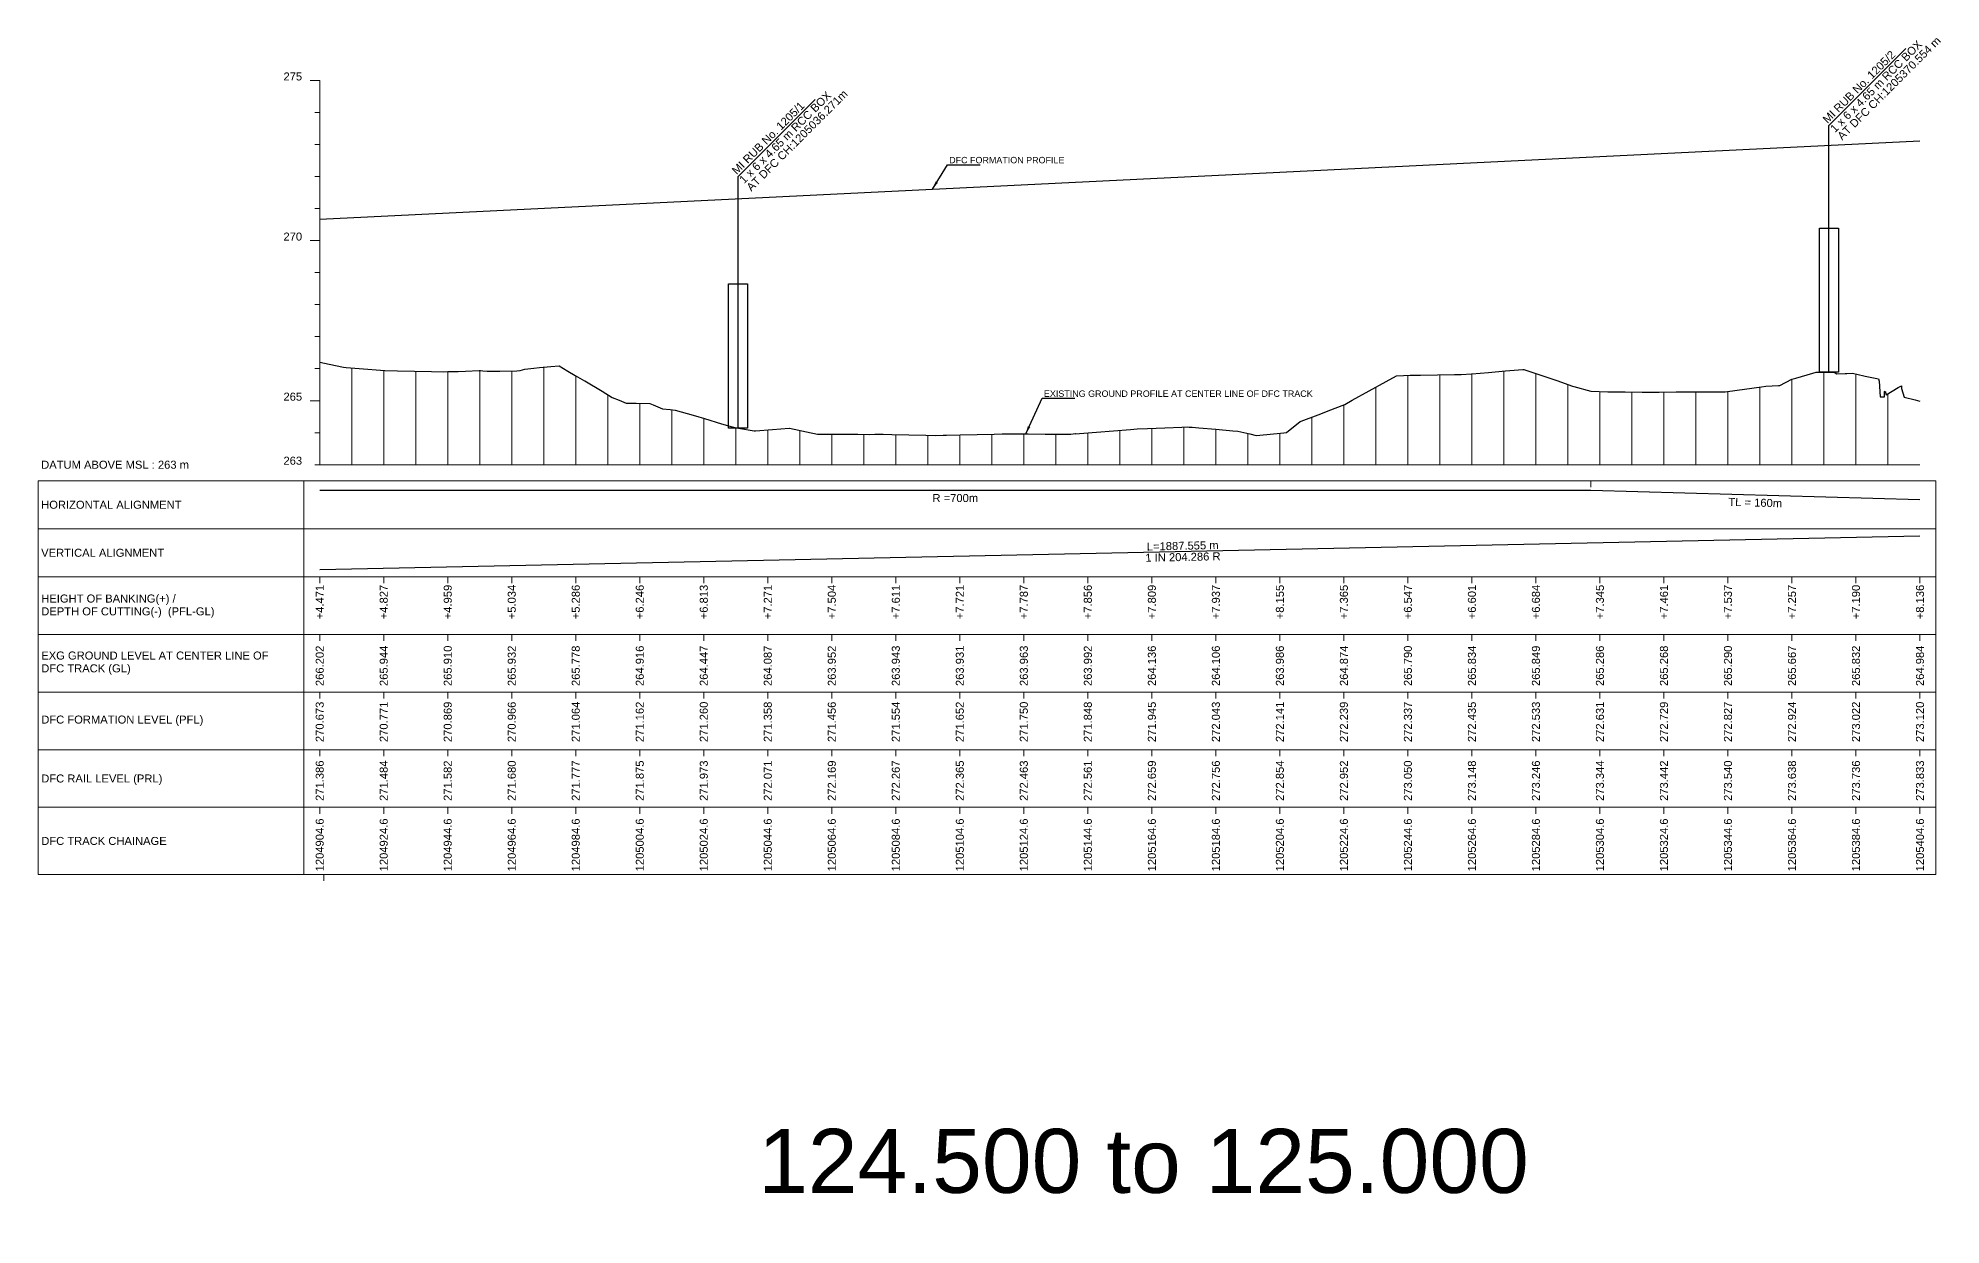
# Model space of a CAD drawing. Header units: metres. Extents: x 33905 to 43505, y -12340 to -11815.
# Drawn here: x 34912 to 35507, y -12237 to -11867 of the extents above; entities that cross this region are included whole.
import ezdxf
from ezdxf.enums import TextEntityAlignment as Align

# ---------------------------------------------------------------- set-up
doc = ezdxf.new("R2010")
doc.units = ezdxf.units.M
doc.header["$MEASUREMENT"] = 0
for name, color, linetype, lineweight in [('LS BRIDGE INDICATION', 10, 'Continuous', 30), ('LS CUT FILL', 10, 'Continuous', 0), ('LS DATUM', 7, 'Continuous', 0), ('LS DATUM X', 7, 'Continuous', 0), ('LS DATUM Y', 7, 'Continuous', 0), ('LS EXG GL', 7, 'Continuous', 0), ('LS EXG. GL', 7, 'Continuous', 0), ('LS FRAME', 7, 'Continuous', 0), ('LS PRO FL', 10, 'Continuous', 0), ('LS PRO. CUT & FILL', 10, 'Continuous', 0), ('LS PRO. DFCC CH', 10, 'Continuous', 0), ('LS PRO. FL', 10, 'Continuous', 0), ('LS PRO. RL', 10, 'Continuous', 0), ('LS PROFILE EXG GL', 7, 'Continuous', 30), ('LS PROFILE PRO FL', 1, 'Continuous', 30), ('LS TICKS', 7, 'Continuous', 0), ('Profile Grid', 7, 'Continuous', 0)]:
    doc.layers.add(name, color=color, linetype=linetype, lineweight=lineweight)
for name, color, linetype in [("LS BRIDGE'S", 7, 'Continuous'), ('LS HORIZONTAL ALIGNMENT', 10, 'Continuous'), ('LS VERTICAL ALIGNMENT', 10, 'Continuous'), ('ref text', 3, 'Continuous')]:
    doc.layers.add(name, color=color, linetype=linetype)
doc.styles.get("Standard").update_dxf_attribs({"font": 'arial.ttf'})
doc.styles.add('Style-Arial', font='arial.ttf')
doc.styles.add('StyleArial', font='arial.ttf')
doc.dimstyles.get("Standard").update_dxf_attribs({"dimtxt": 0.18, "dimasz": 0.18, "dimexe": 0.18, "dimexo": 0.0625, "dimgap": 0.09, "dimtad": 0, "dimtih": 1, "dimtoh": 1, "dimdec": 4, "dimzin": 0, "dimdsep": 46, "dimtxsty": 'Standard', "dimcen": 0.09, "dimadec": 0, "dimazin": 0, "dimtfac": 1, "dimtdec": 4, "dimtofl": 0, "dimtmove": 0, "dimatfit": 3, "dimfxl": 1, "dimtolj": 1, "dimtzin": 0, "dimarcsym": 0})

msp = doc.modelspace()

# ---------------------------------------------------------------- linework, layer by layer
at = {"layer": 'LS BRIDGE INDICATION'}
for points in [[(35468.56, -11926.08), (35474.56, -11926.08), (35474.56, -11971.08), (35468.56, -11971.08)], [(35127.71, -11943.55), (35133.71, -11943.55), (35133.71, -11988.55), (35127.71, -11988.55)]]:
    msp.add_lwpolyline(points, close=True, dxfattribs=at)
at = {"layer": "LS BRIDGE'S", "color": 10}
for points in [[(35471.56, -11971.08), (35471.56, -11894.08), (35495.61, -11870.03)], [(35130.71, -11988.55), (35130.71, -11910.04), (35154.76, -11885.99)]]:
    msp.add_lwpolyline(points, dxfattribs=at)
at = {"layer": 'LS DATUM X', "color": 7, "linetype": 'Continuous', "lineweight": 0}
msp.add_line((35000, -12000), (35500, -12000), dxfattribs=at)
at = {"layer": 'LS DATUM Y', "color": 7, "linetype": 'Continuous', "lineweight": 0}
for p, q in [((34997, -11880), (35000, -11880)), ((35000, -12000), (35000, -11880)), ((34998.5, -11890), (35000, -11890)), ((34998.5, -11900), (35000, -11900)), ((34998.5, -11910), (35000, -11910)), ((34998.5, -11920), (35000, -11920)), ((34997, -11930), (35000, -11930)), ((34998.5, -11940), (35000, -11940)), ((34998.5, -11950), (35000, -11950)), ((34998.5, -11960), (35000, -11960)), ((34998.5, -11970), (35000, -11970)), ((34997, -11980), (35000, -11980)), ((34998.5, -11990), (35000, -11990)), ((34998.5, -12000), (35000, -12000))]:
    msp.add_line(p, q, dxfattribs=at)
at = {"layer": 'LS FRAME'}
for points in [[(34995, -12005), (34912, -12005), (34912, -12020), (34995, -12020)], [(34995, -12020), (34912, -12020), (34912, -12035), (34995, -12035)], [(34995, -12035), (34912, -12035), (34912, -12053), (34995, -12053)], [(34995, -12053), (34912, -12053), (34912, -12071), (34995, -12071)], [(34995, -12071), (34912, -12071), (34912, -12089), (34995, -12089)], [(34995, -12089), (34912, -12089), (34912, -12107), (34995, -12107)], [(34995, -12107), (34912, -12107), (34912, -12128), (34995, -12128)]]:
    msp.add_lwpolyline(points, dxfattribs=at)
at = {"layer": 'LS FRAME', "color": 7, "linetype": 'Continuous', "lineweight": 0, "flags": 128}
for points in [[(34995, -12020), (35505, -12020), (35505, -12005), (34995, -12005), (34995, -12020)], [(34995, -12035), (35505, -12035), (35505, -12020), (34995, -12020), (34995, -12035)], [(34995, -12053), (35505, -12053), (35505, -12035), (34995, -12035), (34995, -12053)], [(34995, -12071), (35505, -12071), (35505, -12053), (34995, -12053), (34995, -12071)], [(34995, -12089), (35505, -12089), (35505, -12071), (34995, -12071), (34995, -12089)], [(34995, -12107), (35505, -12107), (35505, -12089), (34995, -12089), (34995, -12107)], [(34995, -12128), (35505, -12128), (35505, -12107), (34995, -12107), (34995, -12128)]]:
    msp.add_lwpolyline(points, close=True, dxfattribs=at)
at = {"layer": 'LS HORIZONTAL ALIGNMENT', "flags": 128}
msp.add_lwpolyline([(35000, -12008), (35397.18, -12008), (35397.18, -12008), (35500, -12010.86)], dxfattribs=at)
at = {"layer": 'LS PROFILE EXG GL', "flags": 128}
msp.add_lwpolyline([(35000, -11967.98), (35002.99, -11968.61), (35007.44, -11969.56), (35008.32, -11969.63), (35013.64, -11970.06), (35018.97, -11970.48), (35020.33, -11970.59), (35024.3, -11970.67), (35029.62, -11970.79), (35034.95, -11970.9), (35038.66, -11970.98), (35040.03, -11970.9), (35040.28, -11970.9), (35040.97, -11970.93), (35043.28, -11970.92), (35045.6, -11970.81), (35049.79, -11970.6), (35050.06, -11970.58), (35050.29, -11970.61), (35050.93, -11970.68), (35052.28, -11970.83), (35056.26, -11970.75), (35061.58, -11970.64), (35062.59, -11970.62), (35064.12, -11970.16), (35066.91, -11969.82), (35068.67, -11969.6), (35072.24, -11969.32), (35074.85, -11969.1), (35077.57, -11970.75), (35079.86, -11972.15), (35082.77, -11973.76), (35082.89, -11973.84), (35088.22, -11977.07), (35091.34, -11978.96), (35093.55, -11979.87), (35095.77, -11980.78), (35098.87, -11980.82), (35103.14, -11980.89), (35104.2, -11981.32), (35107.13, -11982.51), (35109.53, -11982.77), (35111.09, -11982.94), (35114.85, -11984.02), (35117.41, -11984.74), (35120.18, -11985.58), (35125.51, -11987.2), (35128.85, -11988.21), (35130.83, -11988.57), (35135.75, -11989.46), (35136.16, -11989.43), (35141.49, -11989.01), (35146.68, -11988.56), (35146.82, -11988.59), (35152.14, -11989.74), (35155.5, -11990.46), (35157.47, -11990.47), (35162.8, -11990.48), (35168.12, -11990.5), (35171.89, -11990.52), (35173.45, -11990.51), (35176.06, -11990.49), (35178.78, -11990.54), (35184.1, -11990.65), (35189.43, -11990.76), (35192.4, -11990.83), (35194.76, -11990.81), (35195.8, -11990.8), (35200.08, -11990.69), (35205.41, -11990.56), (35210.74, -11990.42), (35213.25, -11990.35), (35215.75, -11990.33), (35216.06, -11990.33), (35221.39, -11990.38), (35226.72, -11990.42), (35232.05, -11990.46), (35234.73, -11990.48), (35236.13, -11990.26), (35236.21, -11990.38), (35237.37, -11990.29), (35242.7, -11989.86), (35248.03, -11989.44), (35253.35, -11989), (35255.43, -11988.83), (35258.68, -11988.69), (35264.01, -11988.46), (35269.33, -11988.23), (35271.17, -11988.15), (35271.66, -11988.23), (35272.61, -11988.28), (35274.66, -11988.47), (35279.99, -11988.93), (35285.31, -11989.4), (35286.92, -11989.53), (35290.64, -11990.4), (35292.59, -11990.86), (35295.97, -11990.54), (35301.29, -11990.01), (35302.12, -11989.93), (35306.32, -11986.53), (35306.62, -11986.41), (35311.95, -11984.41), (35315.97, -11982.9), (35317.28, -11982.37), (35320.25, -11981.16), (35322.6, -11979.87), (35327.93, -11976.95), (35333.26, -11974.03), (35336.45, -11972.28), (35338.58, -11972.17), (35340.67, -11972.06), (35343.91, -11972.01), (35349.24, -11971.94), (35354.56, -11971.86), (35356.65, -11971.84), (35359.89, -11971.66), (35359.98, -11971.66), (35365.22, -11971.2), (35370.54, -11970.73), (35375.87, -11970.26), (35376.28, -11970.22), (35381.2, -11971.92), (35386.52, -11973.75), (35391.44, -11975.44), (35391.85, -11975.56), (35397.18, -11977.06), (35397.18, -11977.06), (35402.51, -11977.21), (35402.63, -11977.21), (35407.85, -11977.27), (35413.18, -11977.33), (35417.13, -11977.37), (35418.51, -11977.35), (35423.85, -11977.24), (35426.23, -11977.2), (35429.18, -11977.2), (35434.51, -11977.21), (35439.12, -11977.22), (35439.85, -11977.12), (35445.18, -11976.39), (35450.51, -11975.66), (35451.81, -11975.48), (35455.85, -11975.24), (35456.24, -11975.22), (35460, -11973.33), (35461.18, -11972.97), (35466.51, -11971.38), (35467.52, -11971.07), (35468.44, -11971.09), (35471.85, -11971.08), (35473.21, -11971.07), (35474.05, -11971.58), (35476.67, -11971.55), (35477.18, -11971.52), (35478.89, -11971.44), (35482.51, -11972.23), (35482.83, -11972.3), (35487.04, -11973.21), (35487.23, -11973.86), (35487.57, -11978.83), (35487.85, -11978.82), (35488.93, -11978.79), (35488.97, -11977.13), (35489.11, -11977.04), (35489.41, -11978.13), (35493.18, -11975.93), (35494.2, -11975.33), (35494.24, -11976.15), (35495.03, -11978.95), (35498.51, -11979.79), (35500, -11980.16)], dxfattribs=at)
at = {"layer": 'LS PROFILE PRO FL'}
msp.add_line((35000, -11923.27), (35500, -11898.8), dxfattribs=at)
at = {"layer": 'LS TICKS', "color": 7, "linetype": 'Continuous', "lineweight": 0, "flags": 128}
for points in [[(35397.18, -12007), (35397.18, -12005)], [(35000, -12037), (35000, -12035)], [(35020, -12037), (35020, -12035)], [(35040, -12037), (35040, -12035)], [(35060, -12037), (35060, -12035)], [(35080, -12037), (35080, -12035)], [(35100, -12037), (35100, -12035)], [(35120, -12037), (35120, -12035)], [(35140, -12037), (35140, -12035)], [(35160, -12037), (35160, -12035)], [(35180, -12037), (35180, -12035)], [(35200, -12037), (35200, -12035)], [(35220, -12037), (35220, -12035)], [(35240, -12037), (35240, -12035)], [(35260, -12037), (35260, -12035)], [(35280, -12037), (35280, -12035)], [(35300, -12037), (35300, -12035)], [(35320, -12037), (35320, -12035)], [(35340, -12037), (35340, -12035)], [(35360, -12037), (35360, -12035)], [(35380, -12037), (35380, -12035)], [(35400, -12037), (35400, -12035)], [(35420, -12037), (35420, -12035)], [(35440, -12037), (35440, -12035)], [(35460, -12037), (35460, -12035)], [(35480, -12037), (35480, -12035)], [(35500, -12037), (35500, -12035)], [(35000, -12055), (35000, -12053)], [(35020, -12055), (35020, -12053)], [(35040, -12055), (35040, -12053)], [(35060, -12055), (35060, -12053)], [(35080, -12055), (35080, -12053)], [(35100, -12055), (35100, -12053)], [(35120, -12055), (35120, -12053)], [(35140, -12055), (35140, -12053)], [(35160, -12055), (35160, -12053)], [(35180, -12055), (35180, -12053)], [(35200, -12055), (35200, -12053)], [(35220, -12055), (35220, -12053)], [(35240, -12055), (35240, -12053)], [(35260, -12055), (35260, -12053)], [(35280, -12055), (35280, -12053)], [(35300, -12055), (35300, -12053)], [(35320, -12055), (35320, -12053)], [(35340, -12055), (35340, -12053)], [(35360, -12055), (35360, -12053)], [(35380, -12055), (35380, -12053)], [(35400, -12055), (35400, -12053)], [(35420, -12055), (35420, -12053)], [(35440, -12055), (35440, -12053)], [(35460, -12055), (35460, -12053)], [(35480, -12055), (35480, -12053)], [(35500, -12055), (35500, -12053)], [(35000, -12073), (35000, -12071)], [(35020, -12073), (35020, -12071)], [(35040, -12073), (35040, -12071)], [(35060, -12073), (35060, -12071)], [(35080, -12073), (35080, -12071)], [(35100, -12073), (35100, -12071)], [(35120, -12073), (35120, -12071)], [(35140, -12073), (35140, -12071)], [(35160, -12073), (35160, -12071)], [(35180, -12073), (35180, -12071)], [(35200, -12073), (35200, -12071)], [(35220, -12073), (35220, -12071)], [(35240, -12073), (35240, -12071)], [(35260, -12073), (35260, -12071)], [(35280, -12073), (35280, -12071)], [(35300, -12073), (35300, -12071)], [(35320, -12073), (35320, -12071)], [(35340, -12073), (35340, -12071)], [(35360, -12073), (35360, -12071)], [(35380, -12073), (35380, -12071)], [(35400, -12073), (35400, -12071)], [(35420, -12073), (35420, -12071)], [(35440, -12073), (35440, -12071)], [(35460, -12073), (35460, -12071)], [(35480, -12073), (35480, -12071)], [(35500, -12073), (35500, -12071)], [(35000, -12091), (35000, -12089)], [(35020, -12091), (35020, -12089)], [(35040, -12091), (35040, -12089)], [(35060, -12091), (35060, -12089)], [(35080, -12091), (35080, -12089)], [(35100, -12091), (35100, -12089)], [(35120, -12091), (35120, -12089)], [(35140, -12091), (35140, -12089)], [(35160, -12091), (35160, -12089)], [(35180, -12091), (35180, -12089)], [(35200, -12091), (35200, -12089)], [(35220, -12091), (35220, -12089)], [(35240, -12091), (35240, -12089)], [(35260, -12091), (35260, -12089)], [(35280, -12091), (35280, -12089)], [(35300, -12091), (35300, -12089)], [(35320, -12091), (35320, -12089)], [(35340, -12091), (35340, -12089)], [(35360, -12091), (35360, -12089)], [(35380, -12091), (35380, -12089)], [(35400, -12091), (35400, -12089)], [(35420, -12091), (35420, -12089)], [(35440, -12091), (35440, -12089)], [(35460, -12091), (35460, -12089)], [(35480, -12091), (35480, -12089)], [(35500, -12091), (35500, -12089)], [(35000, -12109), (35000, -12107)], [(35020, -12109), (35020, -12107)], [(35040, -12109), (35040, -12107)], [(35060, -12109), (35060, -12107)], [(35080, -12109), (35080, -12107)], [(35100, -12109), (35100, -12107)], [(35120, -12109), (35120, -12107)], [(35140, -12109), (35140, -12107)], [(35160, -12109), (35160, -12107)], [(35180, -12109), (35180, -12107)], [(35200, -12109), (35200, -12107)], [(35220, -12109), (35220, -12107)], [(35240, -12109), (35240, -12107)], [(35260, -12109), (35260, -12107)], [(35280, -12109), (35280, -12107)], [(35300, -12109), (35300, -12107)], [(35320, -12109), (35320, -12107)], [(35340, -12109), (35340, -12107)], [(35360, -12109), (35360, -12107)], [(35380, -12109), (35380, -12107)], [(35400, -12109), (35400, -12107)], [(35420, -12109), (35420, -12107)], [(35440, -12109), (35440, -12107)], [(35460, -12109), (35460, -12107)], [(35480, -12109), (35480, -12107)], [(35500, -12109), (35500, -12107)], [(35001.25, -12130), (35001.25, -12128)]]:
    msp.add_lwpolyline(points, dxfattribs=at)
at = {"layer": 'LS VERTICAL ALIGNMENT', "flags": 128}
msp.add_lwpolyline([(35000, -12032.75), (35500, -12022.25)], dxfattribs=at)
at = {"layer": 'Profile Grid'}
for p, q in [((35010, -11969.77), (35010, -12000)), ((35020, -11970.56), (35020, -12000)), ((35030, -11970.79), (35030, -12000)), ((35040, -11970.9), (35040, -12000)), ((35050, -11970.59), (35050, -12000)), ((35060, -11970.68), (35060, -12000)), ((35070, -11969.5), (35070, -12000)), ((35080, -11972.23), (35080, -12000)), ((35340, -11972.1), (35340, -12000)), ((35350, -11971.93), (35350, -12000)), ((35360, -11971.66), (35360, -12000)), ((35370, -11970.78), (35370, -12000)), ((35380, -11971.51), (35380, -12000)), ((35460, -11973.33), (35460, -12000)), ((35470, -11971.09), (35470, -12000)), ((35480, -11971.68), (35480, -12000)), ((35090, -11978.15), (35090, -12000)), ((35330, -11975.82), (35330, -12000)), ((35390, -11974.95), (35390, -12000)), ((35400, -11977.14), (35400, -12000)), ((35410, -11977.3), (35410, -12000)), ((35420, -11977.32), (35420, -12000)), ((35430, -11977.2), (35430, -12000)), ((35440, -11977.1), (35440, -12000)), ((35450, -11975.73), (35450, -12000)), ((35490, -11977.78), (35490, -12000)), ((35100, -11980.84), (35100, -12000)), ((35110, -11982.82), (35110, -12000)), ((35120, -11985.53), (35120, -12000)), ((35310, -11985.14), (35310, -12000)), ((35320, -11981.26), (35320, -12000)), ((35130, -11988.42), (35130, -12000)), ((35140, -11989.12), (35140, -12000)), ((35150, -11989.28), (35150, -12000)), ((35160, -11990.48), (35160, -12000)), ((35170, -11990.51), (35170, -12000)), ((35180, -11990.57), (35180, -12000)), ((35190, -11990.78), (35190, -12000)), ((35200, -11990.69), (35200, -12000)), ((35210, -11990.44), (35210, -12000)), ((35220, -11990.37), (35220, -12000)), ((35230, -11990.45), (35230, -12000)), ((35240, -11990.08), (35240, -12000)), ((35250, -11989.27), (35250, -12000)), ((35260, -11988.63), (35260, -12000)), ((35270, -11988.2), (35270, -12000)), ((35280, -11988.94), (35280, -12000)), ((35290, -11990.25), (35290, -12000)), ((35300, -11990.14), (35300, -12000))]:
    msp.add_line(p, q, dxfattribs=at)

# ---------------------------------------------------------------- texts
at = {"layer": "LS BRIDGE'S", "color": 10}
for s, p in [('AT DFC CH:1205370.554 m', (35475.7, -11898.81)), ('MI RUB No. 1205/2', (35471.14, -11893.6)), ('1 x 6 x 4.65 m RCC BOX', (35473.44, -11896.44)), ('1 x 6 x 4.65 m RCC BOX', (35132.6, -11912.39)), ('AT DFC CH:1205036.271m', (35134.85, -11914.77)), ('MI RUB No. 1205/1', (35130.3, -11909.55))]:
    msp.add_text(s, height=2.5, rotation=45, dxfattribs=at).set_placement(p)
at = {"layer": 'LS CUT FILL', "style": 'Style-Arial'}
for s, p in [('+4.471', (35000, -12037.5)), ('+4.827', (35020, -12037.5)), ('+4.959', (35040, -12037.5)), ('+5.034', (35060, -12037.5)), ('+5.286', (35080, -12037.5)), ('+6.246', (35100, -12037.5)), ('+6.813', (35120, -12037.5)), ('+7.271', (35140, -12037.5)), ('+7.504', (35160, -12037.5)), ('+7.611', (35180, -12037.5)), ('+7.721', (35200, -12037.5)), ('+7.787', (35220, -12037.5)), ('+7.856', (35240, -12037.5)), ('+7.809', (35260, -12037.5)), ('+7.937', (35280, -12037.5)), ('+8.155', (35300, -12037.5)), ('+7.365', (35320, -12037.5)), ('+6.547', (35340, -12037.5)), ('+6.601', (35360, -12037.5)), ('+6.684', (35380, -12037.5)), ('+7.345', (35400, -12037.5)), ('+7.461', (35420, -12037.5)), ('+7.537', (35440, -12037.5)), ('+7.257', (35460, -12037.5)), ('+7.190', (35480, -12037.5)), ('+8.136', (35500, -12037.5))]:
    msp.add_text(s, height=2.5, rotation=90, dxfattribs=at).set_placement(p, align=Align.MIDDLE_RIGHT)
at = {"layer": 'LS DATUM', "color": 7, "style": 'StyleArial'}
msp.add_text('DATUM ABOVE MSL : 263 m', height=2.5, rotation=0.00003, dxfattribs=at).set_placement((34912.97, -12000), align=Align.MIDDLE_LEFT)
at = {"layer": 'LS DATUM Y', "color": 7, "lineweight": 0, "style": 'Style-Arial'}
for s, p in [('275', (34994.5, -11880)), ('270', (34994.5, -11930)), ('265', (34994.5, -11980)), ('263', (34994.5, -12000))]:
    msp.add_text(s, height=2.5, dxfattribs=at).set_placement(p, align=Align.RIGHT)
at = {"layer": 'LS EXG GL', "style": 'Style-Arial'}
for s, p in [('266.202', (35000, -12056.5)), ('265.944', (35020, -12056.5)), ('265.910', (35040, -12056.5)), ('265.932', (35060, -12056.5)), ('265.778', (35080, -12056.5)), ('264.916', (35100, -12056.5)), ('264.447', (35120, -12056.5)), ('264.087', (35140, -12056.5)), ('263.952', (35160, -12056.5)), ('263.943', (35180, -12056.5)), ('263.931', (35200, -12056.5)), ('263.963', (35220, -12056.5)), ('263.992', (35240, -12056.5)), ('264.136', (35260, -12056.5)), ('264.106', (35280, -12056.5)), ('263.986', (35300, -12056.5)), ('264.874', (35320, -12056.5)), ('265.790', (35340, -12056.5)), ('265.834', (35360, -12056.5)), ('265.849', (35380, -12056.5)), ('265.286', (35400, -12056.5)), ('265.268', (35420, -12056.5)), ('265.290', (35440, -12056.5)), ('265.667', (35460, -12056.5)), ('265.832', (35480, -12056.5)), ('264.984', (35500, -12056.5))]:
    msp.add_text(s, height=2.5, rotation=90, dxfattribs=at).set_placement(p, align=Align.MIDDLE_RIGHT)
at = {"layer": 'LS EXG. GL', "color": 7, "style": 'StyleArial'}
for s, p in [('EXG GROUND LEVEL AT CENTER LINE OF ', (34913, -12059.6)), ('DFC TRACK (GL)', (34913, -12063.6))]:
    msp.add_text(s, height=2.5, rotation=0.00003, dxfattribs=at).set_placement(p, align=Align.MIDDLE_LEFT)
at = {"layer": 'LS HORIZONTAL ALIGNMENT', "style": 'StyleArial'}
msp.add_text('HORIZONTAL ALIGNMENT', height=2.5, rotation=0.00003, dxfattribs=at).set_placement((34912.97, -12012.5), align=Align.MIDDLE_LEFT)
at = {"layer": 'LS HORIZONTAL ALIGNMENT', "insert": (35198.59, -12010.42), "char_height": 2.5, "attachment_point": 5, "line_spacing_factor": 0.6, "style": 'Style-Arial'}
msp.add_mtext('R =700m', dxfattribs=at)
at = {"layer": 'LS HORIZONTAL ALIGNMENT', "insert": (35448.53, -12011.84), "char_height": 2.5, "attachment_point": 5, "rotation": 358.40817, "line_spacing_factor": 0.6, "style": 'Style-Arial'}
msp.add_mtext('TL = 160m', dxfattribs=at)
at = {"layer": 'LS PRO FL', "style": 'Style-Arial'}
for s, p in [('270.673', (35000, -12074)), ('270.771', (35020, -12074)), ('270.869', (35040, -12074)), ('270.966', (35060, -12074)), ('271.064', (35080, -12074)), ('271.162', (35100, -12074)), ('271.260', (35120, -12074)), ('271.358', (35140, -12074)), ('271.456', (35160, -12074)), ('271.554', (35180, -12074)), ('271.652', (35200, -12074)), ('271.750', (35220, -12074)), ('271.848', (35240, -12074)), ('271.945', (35260, -12074)), ('272.043', (35280, -12074)), ('272.141', (35300, -12074)), ('272.239', (35320, -12074)), ('272.337', (35340, -12074)), ('272.435', (35360, -12074)), ('272.533', (35380, -12074)), ('272.631', (35400, -12074)), ('272.729', (35420, -12074)), ('272.827', (35440, -12074)), ('272.924', (35460, -12074)), ('273.022', (35480, -12074)), ('273.120', (35500, -12074))]:
    msp.add_text(s, height=2.5, rotation=90, dxfattribs=at).set_placement(p, align=Align.MIDDLE_RIGHT)
at = {"layer": 'LS PRO. CUT & FILL', "color": 10, "style": 'StyleArial'}
for s, p in [('HEIGHT OF BANKING(+) /', (34913, -12041.8)), ('DEPTH OF CUTTING(-)  (PFL-GL)', (34913, -12045.8))]:
    msp.add_text(s, height=2.5, rotation=0.00003, dxfattribs=at).set_placement(p, align=Align.MIDDLE_LEFT)
at = {"layer": 'LS PRO. DFCC CH'}
for s, p in [('1204904.6', (35001.25, -12127)), ('1204924.6', (35021.25, -12127)), ('1204944.6', (35041.25, -12127)), ('1204964.6', (35061.25, -12127)), ('1204984.6', (35081.25, -12127)), ('1205004.6', (35101.25, -12127)), ('1205024.6', (35121.25, -12127)), ('1205044.6', (35141.25, -12127)), ('1205064.6', (35161.25, -12127)), ('1205084.6', (35181.25, -12127)), ('1205104.6', (35201.25, -12127)), ('1205124.6', (35221.25, -12127)), ('1205144.6', (35241.25, -12127)), ('1205164.6', (35261.25, -12127)), ('1205184.6', (35281.25, -12127)), ('1205204.6', (35301.25, -12127)), ('1205224.6', (35321.25, -12127)), ('1205244.6', (35341.25, -12127)), ('1205264.6', (35361.25, -12127)), ('1205284.6', (35381.25, -12127)), ('1205304.6', (35401.25, -12127)), ('1205324.6', (35421.25, -12127)), ('1205344.6', (35441.25, -12127)), ('1205364.6', (35461.25, -12127)), ('1205384.6', (35481.25, -12127)), ('1205404.6', (35501.25, -12127))]:
    msp.add_text(s, height=2.5, rotation=90, dxfattribs=at).set_placement(p)
at = {"layer": 'LS PRO. DFCC CH', "color": 10, "style": 'Style-Arial'}
msp.add_text('DFC TRACK CHAINAGE', height=2.5, rotation=0.00003, dxfattribs=at).set_placement((34913, -12117.5), align=Align.MIDDLE_LEFT)
at = {"layer": 'LS PRO. FL', "color": 10, "style": 'StyleArial'}
msp.add_text('DFC FORMATION LEVEL (PFL) ', height=2.5, rotation=0.00003, dxfattribs=at).set_placement((34913, -12079.6), align=Align.MIDDLE_LEFT)
at = {"layer": 'LS PRO. RL'}
for s, p in [('271.386', (35001.25, -12105)), ('271.484', (35021.25, -12105)), ('271.582', (35041.25, -12105)), ('271.680', (35061.25, -12105)), ('271.777', (35081.25, -12105)), ('271.875', (35101.25, -12105)), ('271.973', (35121.25, -12105)), ('272.071', (35141.25, -12105)), ('272.169', (35161.25, -12105)), ('272.267', (35181.25, -12105)), ('272.365', (35201.25, -12105)), ('272.463', (35221.25, -12105)), ('272.561', (35241.25, -12105)), ('272.659', (35261.25, -12105)), ('272.756', (35281.25, -12105)), ('272.854', (35301.25, -12105)), ('272.952', (35321.25, -12105)), ('273.050', (35341.25, -12105)), ('273.148', (35361.25, -12105)), ('273.246', (35381.25, -12105)), ('273.344', (35401.25, -12105)), ('273.442', (35421.25, -12105)), ('273.540', (35441.25, -12105)), ('273.638', (35461.25, -12105)), ('273.736', (35481.25, -12105)), ('273.833', (35501.25, -12105))]:
    msp.add_text(s, height=2.5, rotation=90, dxfattribs=at).set_placement(p)
at = {"layer": 'LS PRO. RL', "color": 10, "style": 'StyleArial'}
msp.add_text('DFC RAIL LEVEL (PRL)', height=2.5, rotation=0.00003, dxfattribs=at).set_placement((34913, -12098), align=Align.MIDDLE_LEFT)
at = {"layer": 'LS PROFILE EXG GL', "color": 7, "lineweight": 0, "style": 'Style-Arial'}
msp.add_text('EXISTING GROUND PROFILE AT CENTER LINE OF DFC TRACK', height=2, dxfattribs=at).set_placement((35226.28, -11978.81))
at = {"layer": 'LS PROFILE PRO FL', "style": 'Style-Arial'}
msp.add_text(' DFC FORMATION PROFILE', height=2, dxfattribs=at).set_placement((35195.9, -11905.86, 0))
at = {"layer": 'LS VERTICAL ALIGNMENT', "style": 'StyleArial'}
msp.add_text('VERTICAL ALIGNMENT', height=2.5, rotation=0.00003, dxfattribs=at).set_placement((34912.97, -12027.5), align=Align.MIDDLE_LEFT)
at = {"layer": 'LS VERTICAL ALIGNMENT', "insert": (35269.68, -12027.09), "char_height": 2.5, "attachment_point": 5, "rotation": 1.20303, "line_spacing_factor": 0.84, "style": 'Style-Arial'}
msp.add_mtext('L=1887.555 m\\P1 IN 204.286 R ', dxfattribs=at)
at = {"layer": 'ref text', "color": 3, "insert": (35137, -12227.71), "char_height": 20, "width": 267.435, "attachment_point": 7, "bg_fill": 3, "box_fill_scale": 1.5, "bg_fill_color": 256, "bg_fill_transparency": 0}
msp.add_mtext('124.500 to 125.000', dxfattribs=at)

# ---------------------------------------------------------------- leaders
at = {"layer": 'LS PROFILE EXG GL', "color": 7, "lineweight": -3}
msp.add_leader([(35220.58, -11990.37), (35225.77, -11979.27), (35235.91, -11979.27)], dimstyle='Standard', override={"dimasz": 2.5, "dimexe": 0.25, "dimexo": 0.25, "dimgap": 0.25, "dimtad": 0, "dimtih": 0, "dimtoh": 0, "dimzin": 11, "dimadec": 4, "dimazin": 3, "dimatfit": 1, "dimfrac": 2, "dimtolj": 0, "dimtzin": 11}, dxfattribs=at)
at = {"layer": 'LS PROFILE PRO FL', "lineweight": -3}
msp.add_leader([(35191.46, -11913.9, 0), (35196.17, -11906.32, 0), (35206.31, -11906.32, 0)], dimstyle='Standard', override={"dimasz": 2.5, "dimexe": 0.25, "dimexo": 0.25, "dimgap": 0.25, "dimtad": 0, "dimtih": 0, "dimtoh": 0, "dimzin": 11, "dimadec": 4, "dimazin": 3, "dimatfit": 1, "dimfrac": 2, "dimtolj": 0, "dimtzin": 11}, dxfattribs=at)

doc.saveas('drawing.dxf')
